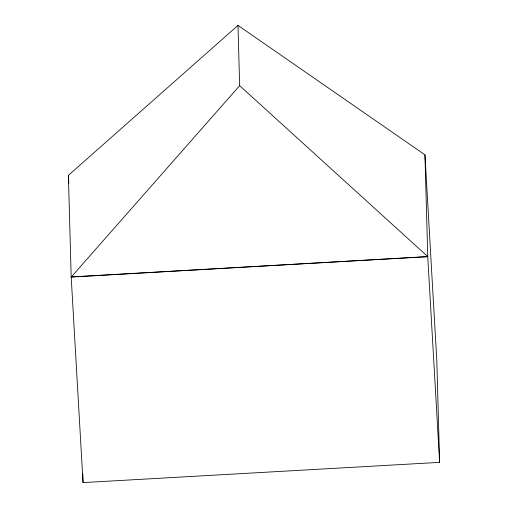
<?xml version="1.0" encoding="UTF-8"?>
<svg xmlns="http://www.w3.org/2000/svg" width="508" height="508" viewBox="0 0 508 508"><rect width="100%" height="100%" fill="white"/><g stroke="black" fill="none" stroke-linecap="round" stroke-linejoin="round"><path stroke-width="0.76" d="M239.649 85.662L427.749 256.584L71.19 277.082L239.649 85.662L237.992 25.4L424.955 154.845L427.749 256.68L439.611 462.363L83.045 482.6L71.183 276.911L427.749 256.68M68.396 175.343L237.992 25.4M424.955 154.934L436.817 360.623L439.611 462.363M68.847 183.077L68.389 175.171L71.19 277.082M82.804 473.926L83.045 482.6"/></g></svg>
